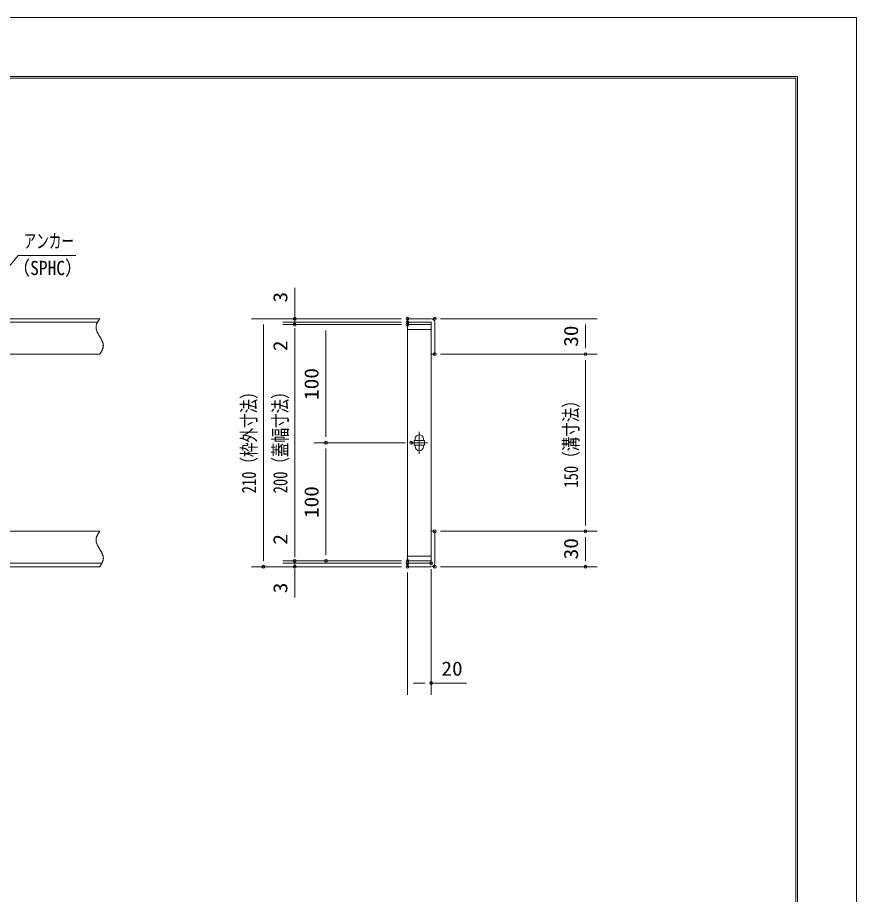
# Model space of a CAD drawing. Units: millimetres, scale not verified. Extents: x -1050 to 1050, y -742 to 742.
# Drawn here: x 340 to 1050, y 0 to 742 of the extents above; entities that cross this region are included whole.
import ezdxf
from ezdxf.enums import TextEntityAlignment as Align

# ---------------------------------------------------------------- set-up
doc = ezdxf.new("R2010")
doc.units = ezdxf.units.MM
doc.header["$LTSCALE"] = 5
doc.header["$PDMODE"] = 32
doc.header["$PDSIZE"] = 2.5
doc.linetypes.add('CHAIN1', pattern=[8, 5, -1, 1, -1])
doc.linetypes.add('DOUBLE_CHAIN1', pattern=[8.8, 5, -1, 0.6, -0.6, 0.6, -1])
for name, color, linetype, lineweight in [('0-0_7-図\u3000枠', 4, 'Continuous', 9), ('0-1_寸法注釈', 2, 'Continuous', 9), ('0-3_DEFPOINTS', 134, 'Continuous', 9), ('0-5_枠', 7, 'Continuous', 9), ('0-6_想像線', 134, 'DOUBLE_CHAIN1', 9), ('0-8_蓋', 5, 'Continuous', 9), ('0-A_中心線', 6, 'CHAIN1', 9)]:
    doc.layers.add(name, color=color, linetype=linetype, lineweight=lineweight)
doc.styles.add('ＭＳ ゴシック', font='')
doc.styles.get('ＭＳ ゴシック').set_extended_font_data('MS Gothic')

msp = doc.modelspace()

# ---------------------------------------------------------------- linework, layer by layer
at = {"layer": '0-0_7-図\u3000枠'}
for p in [(-973.75, 691.25), (998.75, -691.25)]:
    msp.add_line(p, (998.75, 691.25), dxfattribs=at)
msp.add_lwpolyline([(-975, 692.5), (1000, 692.5), (1000, -692.5)], dxfattribs=at)
at = {"layer": '0-1_寸法注釈'}
for p, q in [((574.681, 492.475), (574.681, 513.588)), ((574.681, 489.475), (574.681, 494.475)), ((665.063, 487.475), (538.149, 487.475)), ((665.063, 487.475), (564.681, 487.475)), ((665.063, 484.475), (564.681, 484.475)), ((665.063, 484.475), (564.681, 484.475)), ((574.681, 484.475), (574.681, 487.475)), ((574.681, 484.475), (574.681, 482.475)), ((698.11, 487.475), (830.677, 487.475)), ((548.149, 482.475), (548.149, 282.475)), ((665.063, 482.475), (564.681, 482.475)), ((665.063, 482.475), (564.681, 482.475)), ((574.681, 479.475), (574.681, 474.475)), ((574.681, 477.475), (574.681, 456.362)), ((574.681, 477.475), (574.681, 287.475)), ((665.063, 482.475), (591.062, 482.475)), ((601.062, 477.475), (601.062, 387.475)), ((820.677, 482.475), (820.677, 462.475)), ((698.11, 457.475), (830.677, 457.475)), ((698.11, 457.475), (830.677, 457.475)), ((820.677, 452.475), (820.677, 312.475)), ((668.253, 382.475), (591.062, 382.475)), ((668.253, 382.475), (591.062, 382.475)), ((601.062, 377.475), (601.062, 287.475)), ((574.681, 287.475), (574.681, 308.588)), ((698.063, 307.475), (830.677, 307.475)), ((698.063, 307.475), (830.677, 307.475)), ((820.677, 302.475), (820.677, 282.475)), ((574.681, 285.475), (574.681, 290.475)), ((665.063, 282.475), (564.681, 282.475)), ((665.063, 282.475), (564.681, 282.475)), ((574.681, 280.475), (574.681, 282.475)), ((665.063, 282.475), (591.062, 282.475)), ((665.063, 277.475), (538.149, 277.475)), ((665.063, 280.475), (564.681, 280.475)), ((665.063, 280.475), (564.681, 280.475)), ((665.063, 277.475), (564.681, 277.475)), ((574.681, 280.475), (574.681, 277.475)), ((574.681, 275.475), (574.681, 270.475)), ((690.063, 275.475), (690.063, 168.953)), ((698.11, 277.475), (830.677, 277.475)), ((574.681, 272.475), (574.681, 251.362)), ((670.063, 272.475), (670.063, 168.953)), ((675.063, 178.953), (685.063, 178.953)), ((690.063, 178.953), (719.909, 178.953))]:
    msp.add_line(p, q, dxfattribs=at)
msp.add_lwpolyline([(389.478, 540.968), (340.425, 540.968), (312.702, 507.538)], dxfattribs=at)
at = {"layer": '0-3_DEFPOINTS'}
msp.add_lwpolyline([(-1050, -742.5), (-1050, 742.5), (1050, 742.5), (1050, -742.5)], close=True, dxfattribs=at)
for p in [(574.681, 487.475), (574.681, 482.475), (670.063, 487.475), (670.063, 484.475), (670.063, 482.475), (670.063, 482.475), (693.11, 487.475), (693.11, 457.475), (820.677, 457.475), (601.062, 382.475), (673.253, 382.475), (693.063, 307.475), (820.677, 307.475), (574.681, 282.475), (601.062, 282.475), (670.063, 282.475), (670.063, 282.475), (548.149, 277.475), (574.681, 277.475), (670.063, 280.475), (670.063, 280.475), (670.063, 277.475), (690.063, 280.475), (693.11, 277.475), (820.677, 277.475), (690.063, 178.953)]:
    msp.add_point(p, dxfattribs=at)
at = {"layer": '0-5_枠'}
for p, q in [((-795.45, 487.475), (409.55, 487.475)), ((-792.45, 484.475), (407.714, 484.475)), ((670.063, 484.475), (670.063, 487.475)), ((670.063, 487.475), (690.063, 487.475)), ((690.063, 484.475), (670.063, 484.475)), ((690.063, 457.475), (690.063, 484.475)), ((693.063, 457.475), (693.063, 484.475)), ((204.55, 457.475), (409.55, 457.475)), ((690.063, 457.475), (693.063, 457.475)), ((204.55, 307.475), (409.55, 307.475)), ((690.063, 307.475), (693.063, 307.475)), ((690.063, 307.475), (690.063, 280.475)), ((693.063, 307.475), (693.063, 280.475)), ((-795.45, 277.475), (409.55, 277.475)), ((-792.45, 280.475), (411.386, 280.475)), ((690.063, 280.475), (670.063, 280.475))]:
    msp.add_line(p, q, dxfattribs=at)
msp.add_lwpolyline([(670.063, 280.475), (670.063, 277.475), (690.063, 277.475)], dxfattribs=at)
for centre, start, end in [((690.063, 484.475), 0, 90), ((690.063, 280.475), 270, 0)]:
    msp.add_arc(centre, 3, start, end, dxfattribs=at)
at = {"layer": '0-6_想像線'}
for points in [[(409.55, 487.475), (409.359, 487.182), (409.169, 486.888), (408.98, 486.595), (408.792, 486.301), (408.608, 486.007), (408.427, 485.714), (408.249, 485.42), (408.076, 485.126), (407.909, 484.831), (407.747, 484.537), (407.592, 484.242), (407.443, 483.947), (407.303, 483.652), (407.171, 483.357), (407.048, 483.061), (406.935, 482.765), (406.832, 482.468), (406.741, 482.172), (406.661, 481.874), (406.593, 481.577), (406.538, 481.279), (406.497, 480.98), (406.47, 480.681), (406.458, 480.381), (406.46, 480.081), (406.476, 479.781), (406.505, 479.48), (406.547, 479.178), (406.601, 478.876), (406.666, 478.574), (406.743, 478.272), (406.829, 477.969), (406.926, 477.665), (407.032, 477.362), (407.147, 477.058), (407.27, 476.753), (407.401, 476.449), (407.538, 476.144), (407.683, 475.839)], [(407.683, 475.839), (407.833, 475.534), (407.989, 475.229), (408.15, 474.923), (408.316, 474.617), (408.485, 474.312), (408.657, 474.006), (408.833, 473.7), (409.01, 473.394), (409.189, 473.087), (409.369, 472.781), (409.55, 472.475)], [(411.417, 469.111), (411.267, 469.416), (411.111, 469.721), (410.95, 470.027), (410.784, 470.333), (410.615, 470.638), (410.443, 470.944), (410.267, 471.25), (410.09, 471.556), (409.911, 471.863), (409.731, 472.169), (409.55, 472.475)], [(409.55, 457.475), (409.741, 457.768), (409.931, 458.062), (410.12, 458.355), (410.308, 458.649), (410.492, 458.943), (410.673, 459.236), (410.851, 459.53), (411.024, 459.824), (411.191, 460.119), (411.353, 460.413), (411.508, 460.708), (411.657, 461.003), (411.797, 461.298), (411.929, 461.593), (412.052, 461.889), (412.165, 462.185), (412.268, 462.481), (412.359, 462.778), (412.439, 463.076), (412.507, 463.373), (412.562, 463.671), (412.603, 463.97), (412.63, 464.269), (412.642, 464.569), (412.64, 464.869), (412.624, 465.169), (412.595, 465.47), (412.553, 465.772), (412.499, 466.074), (412.434, 466.376), (412.357, 466.678), (412.271, 466.981), (412.174, 467.285), (412.068, 467.588), (411.953, 467.892), (411.83, 468.197), (411.699, 468.501), (411.562, 468.806), (411.417, 469.111)], [(409.55, 307.475), (409.359, 307.182), (409.169, 306.888), (408.98, 306.595), (408.792, 306.301), (408.608, 306.007), (408.427, 305.714), (408.249, 305.42), (408.076, 305.126), (407.909, 304.831), (407.747, 304.537), (407.592, 304.242), (407.443, 303.947), (407.303, 303.652), (407.171, 303.357), (407.048, 303.061), (406.935, 302.765), (406.832, 302.468), (406.741, 302.172), (406.661, 301.874), (406.593, 301.577), (406.538, 301.279), (406.497, 300.98), (406.47, 300.681), (406.458, 300.381), (406.46, 300.081), (406.476, 299.781), (406.505, 299.48), (406.547, 299.178), (406.601, 298.876), (406.666, 298.574), (406.743, 298.272), (406.829, 297.969), (406.926, 297.665), (407.032, 297.362), (407.147, 297.058), (407.27, 296.753), (407.401, 296.449), (407.538, 296.144), (407.683, 295.839)], [(407.683, 295.839), (407.833, 295.534), (407.989, 295.229), (408.15, 294.923), (408.316, 294.617), (408.485, 294.312), (408.657, 294.006), (408.833, 293.7), (409.01, 293.394), (409.189, 293.087), (409.369, 292.781), (409.55, 292.475)], [(411.417, 289.111), (411.267, 289.416), (411.111, 289.721), (410.95, 290.027), (410.784, 290.333), (410.615, 290.638), (410.443, 290.944), (410.267, 291.25), (410.09, 291.556), (409.911, 291.863), (409.731, 292.169), (409.55, 292.475)], [(409.55, 277.475), (409.741, 277.768), (409.931, 278.062), (410.12, 278.355), (410.308, 278.649), (410.492, 278.943), (410.673, 279.236), (410.851, 279.53), (411.024, 279.824), (411.191, 280.119), (411.353, 280.413), (411.508, 280.708), (411.657, 281.003), (411.797, 281.298), (411.929, 281.593), (412.052, 281.889), (412.165, 282.185), (412.268, 282.481), (412.359, 282.778), (412.439, 283.076), (412.507, 283.373), (412.562, 283.671), (412.603, 283.97), (412.63, 284.269), (412.642, 284.569), (412.64, 284.869), (412.624, 285.169), (412.595, 285.47), (412.553, 285.772), (412.499, 286.074), (412.434, 286.376), (412.357, 286.678), (412.271, 286.981), (412.174, 287.285), (412.068, 287.588), (411.953, 287.892), (411.83, 288.197), (411.699, 288.501), (411.562, 288.806), (411.417, 289.111)]]:
    msp.add_lwpolyline(points, dxfattribs=at)
at = {"layer": '0-8_蓋'}
for p, q in [((670.063, 482.475), (670.063, 282.475)), ((670.063, 482.475), (690.063, 482.475)), ((690.063, 478.475), (670.063, 478.475)), ((690.063, 482.475), (690.063, 282.475)), ((675.563, 384.475), (675.563, 380.475)), ((684.563, 384.475), (675.563, 384.475)), ((684.563, 380.475), (675.563, 380.475)), ((676.563, 385.725), (676.563, 384.475)), ((676.563, 380.475), (676.563, 379.225)), ((683.563, 385.725), (683.563, 384.475)), ((683.563, 380.475), (683.563, 379.225)), ((684.563, 384.475), (684.563, 380.475)), ((670.063, 286.475), (690.063, 286.475)), ((690.063, 282.475), (670.063, 282.475))]:
    msp.add_line(p, q, dxfattribs=at)
for centre, start, end in [((680.063, 385.725), 0, 180), ((680.063, 379.225), 180, 0)]:
    msp.add_arc(centre, 3.5, start, end, dxfattribs=at)
at = {"layer": '0-8_蓋', "color": 7}
for p in [(670.063, 482.475), (670.063, 282.475)]:
    msp.add_point(p, dxfattribs=at)
at = {"layer": '0-A_中心線'}
for p, q in [((680.063, 391.775), (680.063, 373.175)), ((686.872, 382.475), (673.253, 382.475))]:
    msp.add_line(p, q, dxfattribs=at)

# ---------------------------------------------------------------- texts
at = {"layer": '0-1_寸法注釈', "color": 7, "style": 'ＭＳ ゴシック'}
for s, height, width, p in [('アンカー', 12.02, 0.65, (345.202, 543.655)), ('（SPHC）', 12.03, 0.9, (335.929, 520.865)), ('20', 12.02, 1.1, (698.753, 181.64))]:
    msp.add_text(s, height=height, dxfattribs=dict(at, width=width)).set_placement(p, align=Align.BOTTOM_LEFT)
for s, height, width, p in [('3', 12.02, 1.1, (571.994, 501.165)), ('30', 12.02, 1.1, (817.99, 463.742)), ('2', 12.02, 1.1, (571.994, 460.052)), ('100', 12.02, 1.1, (598.375, 418.72)), ('210（枠外寸法）', 12.03, 0.75, (545.462, 339.682)), ('200（蓋幅寸法）', 12.03, 0.75, (571.994, 339.682)), ('150（溝寸法）', 12.03, 0.75, (817.99, 344.529)), ('100', 12.02, 1.1, (598.375, 318.72)), ('2', 12.02, 1.1, (571.994, 296.165)), ('30', 12.02, 1.1, (817.99, 283.742)), ('3', 12.02, 1.1, (571.994, 255.052))]:
    msp.add_text(s, height=height, rotation=90, dxfattribs=dict(at, width=width)).set_placement(p, align=Align.BOTTOM_LEFT)

doc.saveas('drawing.dxf')
